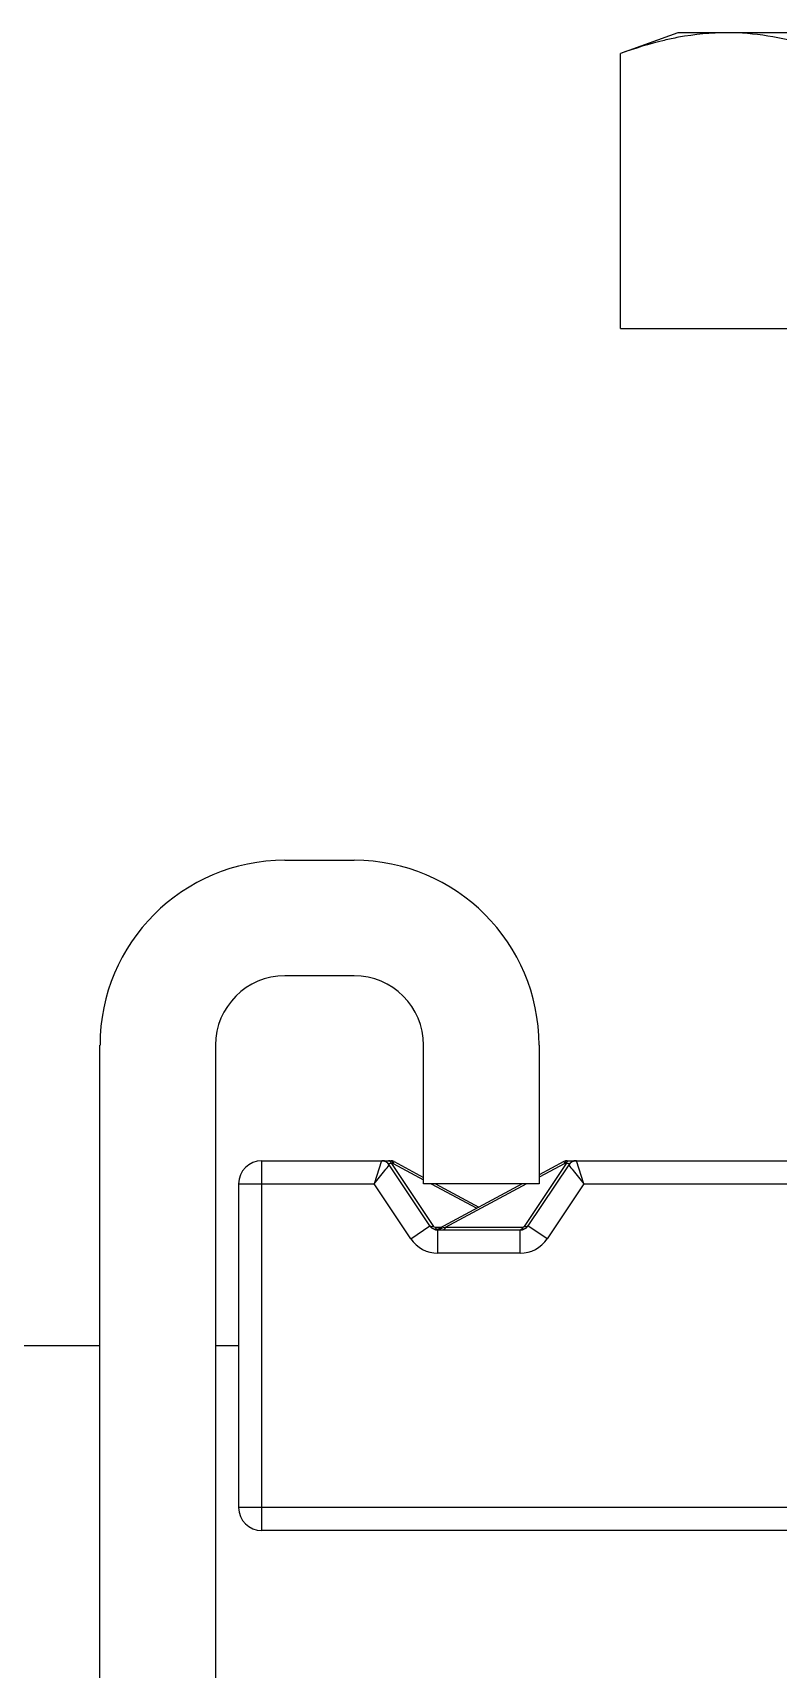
# Model space of a CAD drawing. Extents: x 1680110 to 4798266, y 269661 to 1249705.
# Drawn here: x 2406097 to 2406231.9, y 656400.1 to 656696.2 of the extents above; entities that cross this region are included whole.
import ezdxf

# ---------------------------------------------------------------- set-up
doc = ezdxf.new("R2010")
doc.units = 0
doc.header["$LTSCALE"] = 1000
doc.header["$MEASUREMENT"] = 0

# ---------------------------------------------------------------- blocks, each defined once
blk = doc.blocks.new('gfhhrryyfd')
at = {"linetype": 'Continuous'}
for p, q in [((3695007.54, -1750748.27), (3694997.19, -1750752.03)), ((3695141.35, -1750748.27), (3695007.54, -1750748.27)), ((3694997.19, -1750801.79), (3694997.19, -1750752.03)), ((3694997.19, -1750801.79), (3695151.71, -1750801.79)), ((3694936.45, -1750897.97), (3694948.99, -1750897.97)), ((3694948.99, -1750918.88), (3694936.45, -1750918.88)), ((3694902.99, -1751207.42), (3694902.99, -1750931.43)), ((3694923.9, -1750931.43), (3694923.9, -1751207.42)), ((3694961.54, -1750956.52), (3694961.54, -1750931.43)), ((3694982.45, -1750931.43), (3694982.45, -1750956.52)), ((3694932.27, -1751019.24), (3694932.27, -1750952.34)), ((3694932.27, -1750952.34), (3694953.95, -1750952.34)), ((3694953.95, -1750952.34), (3694952.61, -1750956.52)), ((3694953.97, -1750952.34), (3694955.61, -1750952.34)), ((3694954.51, -1750952.34), (3694954.04, -1750952.34)), ((3694955.31, -1750952.34), (3694955.23, -1750952.34)), ((3694962.71, -1750964.14), (3694955.34, -1750953.08)), ((3694955.73, -1750952.81), (3694963.34, -1750964.22)), ((3694955.73, -1750952.81), (3694956.02, -1750952.81)), ((3694955.93, -1750952.6), (3694956.01, -1750952.77)), ((3694956.02, -1750952.81), (3694956.2, -1750952.48)), ((3694956.02, -1750952.81), (3694961.54, -1750955.76)), ((3694956.2, -1750952.48), (3694961.54, -1750955.35)), ((3694979.81, -1750964.22), (3694987.42, -1750952.81)), ((3694987.81, -1750953.08), (3694980.43, -1750964.14)), ((3694986.95, -1750952.48), (3694982.45, -1750954.9)), ((3694987.13, -1750952.81), (3694982.45, -1750955.31)), ((3694986.95, -1750952.48), (3694987.13, -1750952.81)), ((3694987.13, -1750952.81), (3694987.42, -1750952.81)), ((3694987.22, -1750952.6), (3694987.14, -1750952.77)), ((3694987.54, -1750952.34), (3694989.17, -1750952.34)), ((3694989.17, -1750952.34), (3694988.73, -1750952.34)), ((3694989.2, -1750952.34), (3695161.03, -1750952.34)), ((3694990.54, -1750956.52), (3694989.2, -1750952.34)), ((3694928.08, -1750956.52), (3694928.08, -1751015.06)), ((3694928.08, -1750956.52), (3694952.61, -1750956.52)), ((3694959.24, -1750966.46), (3694952.61, -1750956.52)), ((3694982.45, -1750956.52), (3694961.54, -1750956.52)), ((3694962.95, -1750956.52), (3694971.19, -1750960.93)), ((3694963.73, -1750956.52), (3694971.57, -1750960.72)), ((3694979.42, -1750956.52), (3694964.38, -1750964.58)), ((3694980.2, -1750956.52), (3694965.48, -1750964.41)), ((3694990.54, -1750956.52), (3694983.91, -1750966.46)), ((3694990.54, -1750956.52), (3695158.35, -1750956.52)), ((3694959.24, -1750966.46), (3694962.71, -1750964.14)), ((3694964.7, -1750964.41), (3694963.69, -1750964.41)), ((3694964.11, -1750969.06), (3694964.11, -1750964.88)), ((3694979.04, -1750964.88), (3694964.11, -1750964.88)), ((3694964.77, -1750964.57), (3694964.63, -1750964.61)), ((3694965.09, -1750964.5), (3694964.77, -1750964.57)), ((3694965.48, -1750964.41), (3694965.09, -1750964.5)), ((3694979.46, -1750964.41), (3694965.48, -1750964.41)), ((3694979.04, -1750969.06), (3694979.04, -1750964.88)), ((3694983.91, -1750966.46), (3694980.43, -1750964.14)), ((3694979.04, -1750969.06), (3694964.11, -1750969.06)), ((3694484.82, -1750985.79), (3694902.99, -1750985.79)), ((3694923.9, -1750985.79), (3694928.08, -1750985.79)), ((3695174.81, -1751015.06), (3694928.08, -1751015.06)), ((3695216.63, -1751019.24), (3694932.27, -1751019.24))]:
    blk.add_line(p, q, dxfattribs=at)
for centre, radius, start, end in [((3694936.45, -1750931.43), 33.45, 90, 180), ((3694948.99, -1750931.43), 33.45, 0, 90), ((3694936.45, -1750931.43), 12.55, 90, 180), ((3694948.99, -1750931.43), 12.55, 0, 90), ((3694932.27, -1750956.52), 4.18, 90, 180), ((3694953.95, -1750954.01), 1.67, 33.6901, 90), ((3694955.61, -1750953.59), 1.25, 61.8161, 90), ((3694955.11, -1750953.05), 0.935, 28.7138, 31.9), ((3694954.53, -1750953.32), 1.58, 18.7744, 20.2094), ((3694987.54, -1750953.59), 1.25, 90, 118.1839), ((3694988.62, -1750953.32), 1.58, 159.7941, 161.2334), ((3694988.04, -1750953.05), 0.935, 148.1081, 151.2843), ((3694989.2, -1750954.01), 1.67, 90, 146.3099), ((3694964.11, -1750963.21), 1.67, 213.6901, 270), ((3694963.78, -1750963.47), 1.25, 219.7533, 298.1839), ((3694979.04, -1750963.21), 1.67, 270, 326.3099), ((3694979.37, -1750963.47), 1.25, 274.2749, 313.9112), ((3694964.11, -1750963.21), 5.85, 213.6901, 270), ((3694979.04, -1750963.21), 5.85, 270, 326.3099), ((3694932.27, -1751015.06), 4.18, 180, 270)]:
    blk.add_arc(centre, radius, start, end, dxfattribs=at)
for points, knots in [([(3695007.71, -1750749.09), (3695006.82, -1750749.26), (3695003.26, -1750750.01), (3694999.77, -1750751.09), (3694997.19, -1750752.03)], [0, 0, 0, 0, 0.246984, 1, 1, 1, 1]), ([(3695035.82, -1750752.03), (3695034.24, -1750751.46), (3695028, -1750749.39), (3695021.4, -1750748.27), (3695016.5, -1750748.27)], [0, 0, 0, 0, 0.255699, 1, 1, 1, 1]), ([(3694952.61, -1750956.52), (3694953.24, -1750955.72), (3694954.12, -1750954.54), (3694955.1, -1750953.45), (3694955.34, -1750953.08)], [0, 0, 0, 0, 0.698346, 1, 1, 1, 1]), ([(3694955.34, -1750953.08), (3694955.3, -1750953.02), (3694955.24, -1750952.73), (3694955.59, -1750952.78), (3694955.73, -1750952.81)], [0, 0, 0, 0, 0.346904, 1, 1, 1, 1]), ([(3694955.47, -1750952.39), (3694955.45, -1750952.37), (3694955.4, -1750952.35), (3694955.34, -1750952.34), (3694955.31, -1750952.34)], [0, 0, 0, 0, 0.519543, 1, 1, 1, 1]), ([(3694955.73, -1750952.81), (3694955.72, -1750952.76), (3694955.66, -1750952.61), (3694955.56, -1750952.46), (3694955.47, -1750952.39)], [0, 0, 0, 0, 0.29815, 1, 1, 1, 1]), ([(3694987.42, -1750952.81), (3694987.43, -1750952.76), (3694987.49, -1750952.61), (3694987.59, -1750952.46), (3694987.68, -1750952.39)], [0, 0, 0, 0, 0.298151, 1, 1, 1, 1]), ([(3694987.42, -1750952.81), (3694987.56, -1750952.78), (3694987.91, -1750952.73), (3694987.85, -1750953.02), (3694987.81, -1750953.08)], [0, 0, 0, 0, 0.652586, 1, 1, 1, 1]), ([(3694987.68, -1750952.39), (3694987.7, -1750952.37), (3694987.75, -1750952.35), (3694987.81, -1750952.34), (3694987.84, -1750952.34)], [0, 0, 0, 0, 0.519447, 1, 1, 1, 1]), ([(3694987.81, -1750953.08), (3694988.05, -1750953.45), (3694989.03, -1750954.54), (3694989.91, -1750955.72), (3694990.54, -1750956.52)], [0, 0, 0, 0, 0.301655, 1, 1, 1, 1]), ([(3694962.85, -1750964.24), (3694962.82, -1750964.23), (3694962.77, -1750964.2), (3694962.73, -1750964.16), (3694962.71, -1750964.14)], [0, 0, 0, 0, 0.522211, 1, 1, 1, 1]), ([(3694963.34, -1750964.22), (3694963.29, -1750964.23), (3694963.13, -1750964.27), (3694962.96, -1750964.28), (3694962.85, -1750964.24)], [0, 0, 0, 0, 0.298572, 1, 1, 1, 1]), ([(3694965.48, -1750964.41), (3694965.45, -1750964.48), (3694965.38, -1750964.67), (3694965.2, -1750964.88), (3694965.06, -1750964.88)], [0, 0, 0, 0, 0.333363, 1, 1, 1, 1]), ([(3694979.46, -1750964.41), (3694979.44, -1750964.48), (3694979.36, -1750964.67), (3694979.19, -1750964.88), (3694979.04, -1750964.88)], [0, 0, 0, 0, 0.333363, 1, 1, 1, 1]), ([(3694979.81, -1750964.22), (3694979.88, -1750964.24), (3694980.08, -1750964.28), (3694980.36, -1750964.26), (3694980.43, -1750964.14)], [0, 0, 0, 0, 0.33351, 1, 1, 1, 1])]:
    blk.add_open_spline(points, degree=3, knots=knots, dxfattribs=at)
for points in [[(3695016.5, -1750748.27), (3695013.56, -1750748.27), (3695010.6, -1750748.56), (3695007.71, -1750749.09)], [(3694955.61, -1750952.34), (3694955.73, -1750952.34), (3694955.84, -1750952.45), (3694955.91, -1750952.55)], [(3694987.54, -1750952.34), (3694987.42, -1750952.34), (3694987.31, -1750952.45), (3694987.24, -1750952.55)], [(3694963.69, -1750964.41), (3694963.56, -1750964.41), (3694963.41, -1750964.33), (3694963.34, -1750964.22)], [(3694963.69, -1750964.41), (3694963.72, -1750964.52), (3694963.77, -1750964.62), (3694963.84, -1750964.72)], [(3694964.63, -1750964.61), (3694964.54, -1750964.71), (3694964.43, -1750964.8), (3694964.29, -1750964.85)], [(3694964.63, -1750964.61), (3694964.55, -1750964.63), (3694964.45, -1750964.63), (3694964.38, -1750964.58)], [(3694979.81, -1750964.22), (3694979.74, -1750964.33), (3694979.59, -1750964.41), (3694979.46, -1750964.41)]]:
    blk.add_open_spline(points, degree=3, dxfattribs=at)

msp = doc.modelspace()

# ---------------------------------------------------------------- block references
at = {"lineweight": -3, "xscale": 0.9999959468841553, "yscale": 0.9999959506094456, "zscale": 0.9999959495959999}
msp.add_blockref('gfhhrryyfd', (-1288778.82, 2407437.34), dxfattribs=at)

doc.saveas('drawing.dxf')
